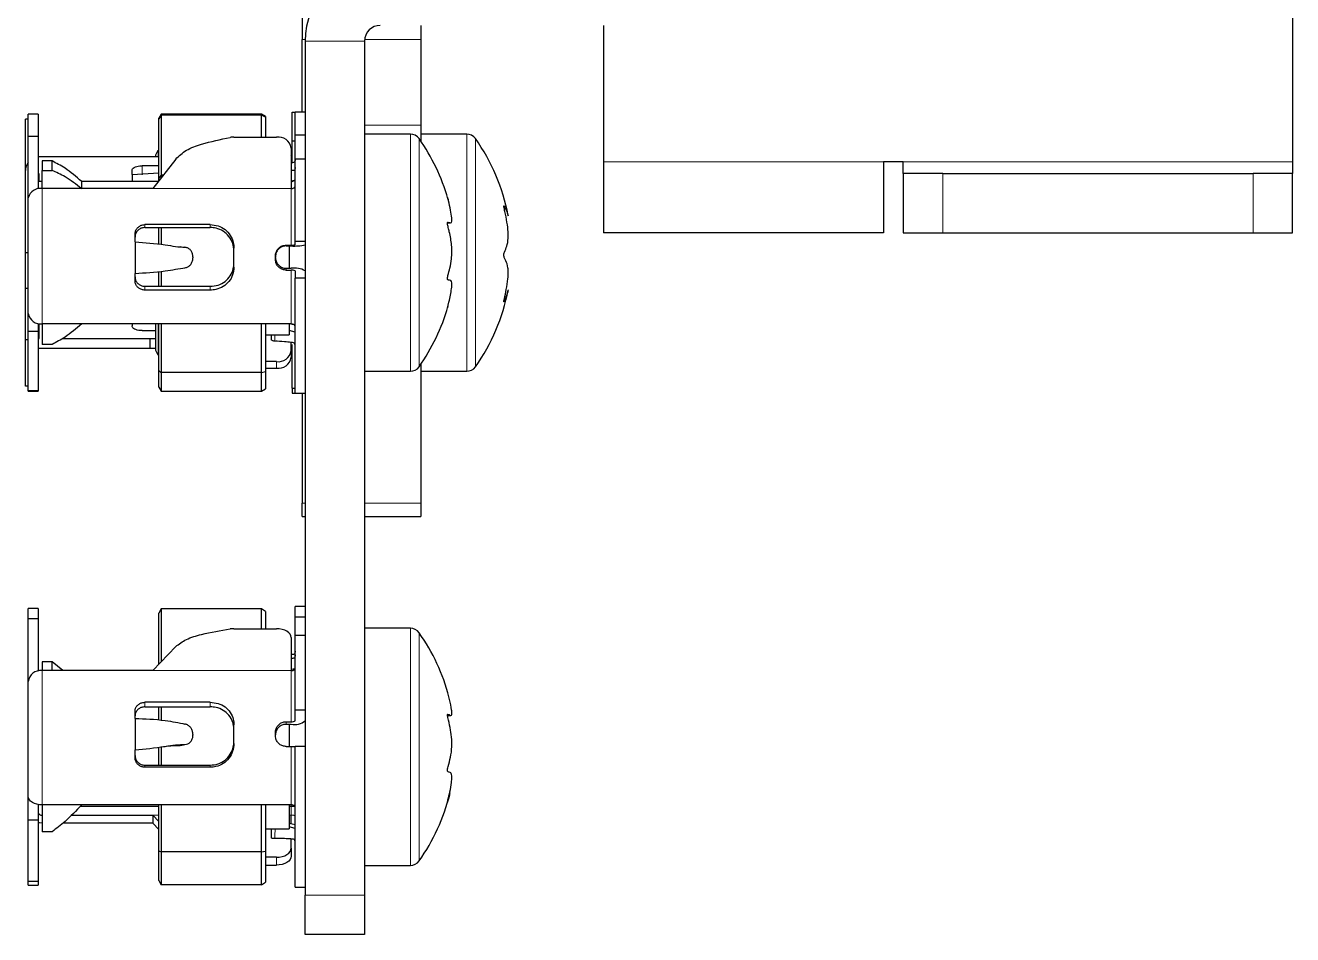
# Model space of a CAD drawing. Header units: millimetres. Extents: x -1035 to 1231, y 351 to 1984.
# Drawn here: x -951.2 to -887.1, y 350.6 to 396.6 of the extents above; entities that cross this region are included whole.
import ezdxf

# ---------------------------------------------------------------- set-up
doc = ezdxf.new("R2010")
doc.units = ezdxf.units.MM

msp = doc.modelspace()

# ---------------------------------------------------------------- linework, layer by layer
at = {"color": 7, "linetype": 'Continuous', "lineweight": 25}
for p, q in [((-887.075, 403.064), (-887.075, 389.664)), ((-937.175, 400.458), (-937.175, 395.841)), ((-931.175, 396.564), (-931.175, 395.841)), ((-921.925, 396.564), (-921.925, 389.664)), ((-937.175, 392.164), (-937.175, 395.841)), ((-937.025, 395.764), (-937.025, 352.564)), ((-934.025, 395.764), (-934.025, 352.564)), ((-931.175, 395.841), (-931.175, 391.511)), ((-951.025, 391.822), (-951.175, 391.822)), ((-951.175, 389.214), (-951.175, 391.822)), ((-950.525, 392.064), (-951.025, 392.064)), ((-951.025, 390.944), (-951.025, 392.064)), ((-950.525, 392.064), (-950.525, 390.944)), ((-944.31, 392.064), (-944.425, 391.864)), ((-944.31, 392.028), (-944.425, 391.842)), ((-944.425, 391.842), (-944.425, 391.864)), ((-944.425, 388.83), (-944.425, 391.842)), ((-939.225, 392.064), (-944.31, 392.064)), ((-944.31, 392.064), (-944.31, 392.028)), ((-944.31, 392.028), (-944.31, 388.984)), ((-939.225, 392.028), (-944.31, 392.028)), ((-939.025, 391.949), (-939.225, 392.064)), ((-939.225, 392.028), (-939.225, 392.064)), ((-939.225, 390.911), (-939.225, 392.028)), ((-939.025, 391.921), (-939.225, 392.028)), ((-939.025, 391.949), (-939.025, 391.921)), ((-939.025, 391.921), (-939.025, 390.911)), ((-937.675, 392.164), (-937.525, 392.164)), ((-937.675, 390.697), (-937.675, 392.164)), ((-937.025, 392.164), (-937.525, 392.164)), ((-937.525, 391.02), (-937.525, 392.164)), ((-937.525, 391.02), (-937.025, 391.02)), ((-937.525, 389.817), (-937.525, 391.02)), ((-931.7, 391.064), (-934.025, 391.064)), ((-931.175, 391.511), (-931.175, 390.716)), ((-928.85, 391.064), (-931.175, 391.064)), ((-950.525, 390.944), (-951.025, 390.944)), ((-951.025, 387.938), (-951.025, 390.944)), ((-950.525, 390.944), (-950.525, 388.291)), ((-940.627, 390.911), (-938.475, 390.911)), ((-937.675, 389.614), (-937.675, 390.697)), ((-937.525, 390.697), (-937.675, 390.697)), ((-950.475, 389.914), (-950.525, 389.913)), ((-944.875, 389.914), (-950.475, 389.914)), ((-944.425, 389.914), (-944.875, 389.914)), ((-943.571, 389.797), (-944.725, 388.311)), ((-944.575, 390.01), (-944.46, 390.257)), ((-944.575, 389.914), (-944.575, 390.01)), ((-944.46, 390.257), (-944.46, 389.914)), ((-944.425, 390.257), (-944.46, 390.257)), ((-937.725, 390.354), (-937.725, 388.311)), ((-937.525, 389.817), (-937.025, 389.817)), ((-937.525, 385.624), (-937.525, 389.817)), ((-951.175, 385.064), (-951.175, 389.214)), ((-949.825, 389.702), (-950.325, 389.702)), ((-950.325, 389.702), (-950.325, 389.224)), ((-950.325, 389.224), (-949.825, 389.224)), ((-949.825, 389.224), (-949.825, 389.702)), ((-945.775, 389.012), (-945.775, 389.225)), ((-945.775, 389.012), (-944.425, 389.098)), ((-944.425, 389.46), (-945.275, 389.46)), ((-921.925, 389.664), (-921.925, 386.064)), ((-906.775, 389.664), (-907.775, 389.664)), ((-907.775, 389.664), (-907.775, 386.064)), ((-906.775, 389.064), (-906.775, 389.664)), ((-887.075, 389.664), (-887.075, 389.064)), ((-948.325, 388.311), (-948.325, 388.667)), ((-944.448, 388.667), (-948.325, 388.667)), ((-945.775, 389.012), (-945.775, 388.667)), ((-944.31, 388.984), (-944.425, 388.83)), ((-944.425, 388.667), (-944.425, 388.83)), ((-944.31, 388.984), (-944.31, 388.845)), ((-944.202, 388.984), (-944.31, 388.984)), ((-937.581, 388.715), (-937.725, 388.689)), ((-906.775, 389.064), (-906.775, 386.064)), ((-904.775, 389.064), (-906.775, 389.064)), ((-904.775, 389.064), (-889.075, 389.064)), ((-887.075, 389.064), (-889.075, 389.064)), ((-887.075, 386.064), (-887.075, 389.064)), ((-951.011, 387.938), (-951.025, 387.938)), ((-951.025, 387.842), (-951.025, 387.938)), ((-951.025, 381.981), (-951.025, 387.842)), ((-944.725, 388.311), (-950.325, 388.311)), ((-929.802, 386.58), (-929.666, 386.58)), ((-945.625, 385.614), (-945.625, 385.998)), ((-941.825, 386.484), (-945.125, 386.484)), ((-945.125, 386.338), (-941.825, 386.338)), ((-944.425, 385.504), (-944.425, 386.338)), ((-944.31, 386.338), (-944.31, 385.491)), ((-907.775, 386.064), (-921.925, 386.064)), ((-906.775, 386.064), (-904.775, 386.064)), ((-904.775, 386.064), (-889.075, 386.064)), ((-889.075, 386.064), (-887.075, 386.064)), ((-945.625, 385.614), (-945.625, 384.017)), ((-943.283, 385.349), (-943.339, 385.354)), ((-943.093, 385.334), (-943.103, 385.335)), ((-940.625, 384.334), (-940.625, 385.292)), ((-937.975, 385.446), (-937.725, 385.446)), ((-937.975, 385.407), (-937.725, 385.407)), ((-937.825, 385.407), (-937.825, 384.273)), ((-937.025, 385.624), (-937.525, 385.624)), ((-937.525, 385.462), (-937.525, 385.624)), ((-951.025, 385.064), (-951.175, 385.064)), ((-951.175, 383.258), (-951.175, 385.064)), ((-942.698, 384.849), (-942.698, 384.808)), ((-938.525, 384.729), (-938.525, 384.896)), ((-945.625, 383.641), (-945.625, 384.017)), ((-944.425, 383.366), (-944.425, 384.096)), ((-944.31, 384.111), (-944.31, 383.366)), ((-937.975, 384.273), (-937.725, 384.273)), ((-937.975, 384.182), (-937.725, 384.182)), ((-937.525, 384.146), (-937.525, 383.773)), ((-945.125, 383.366), (-941.825, 383.366)), ((-937.025, 383.773), (-937.525, 383.773)), ((-937.525, 377.964), (-937.525, 383.773)), ((-951.025, 383.258), (-951.175, 383.258)), ((-951.175, 380.648), (-951.175, 383.258)), ((-941.825, 383.171), (-945.125, 383.171)), ((-951.025, 381.08), (-951.025, 381.981)), ((-950.525, 381.483), (-950.525, 381.08)), ((-948.325, 381.461), (-950.325, 381.461)), ((-937.725, 381.461), (-948.325, 381.461)), ((-945.775, 381.461), (-945.775, 381.359)), ((-944.575, 380.118), (-944.575, 381.461)), ((-944.46, 381.476), (-944.46, 379.872)), ((-944.425, 381.432), (-944.448, 381.461)), ((-944.425, 379.099), (-944.425, 381.461)), ((-944.31, 381.461), (-944.31, 378.996)), ((-939.225, 378.996), (-939.225, 381.461)), ((-939.025, 381.461), (-939.025, 379.055)), ((-937.825, 381.461), (-937.825, 380.914)), ((-937.525, 381.403), (-937.825, 381.458)), ((-937.725, 381.44), (-937.725, 381.461)), ((-950.525, 381.08), (-951.025, 381.08)), ((-951.025, 378.073), (-951.025, 381.08)), ((-950.525, 381.08), (-950.525, 378.073)), ((-945.275, 381.122), (-944.575, 381.122)), ((-939.025, 380.914), (-937.825, 380.914)), ((-937.525, 381.04), (-937.825, 381.134)), ((-951.175, 378.306), (-951.175, 380.648)), ((-951.025, 380.648), (-951.175, 380.648)), ((-950.475, 380.214), (-950.525, 380.216)), ((-944.875, 380.214), (-950.475, 380.214)), ((-949.825, 380.427), (-950.325, 380.427)), ((-949.313, 380.714), (-944.875, 380.714)), ((-944.875, 380.714), (-944.875, 380.214)), ((-944.875, 380.714), (-944.575, 380.714)), ((-944.575, 380.214), (-944.875, 380.214)), ((-944.46, 379.872), (-944.575, 380.118)), ((-937.725, 380.109), (-937.725, 380.52)), ((-937.675, 378.206), (-937.675, 380.422)), ((-944.425, 379.872), (-944.46, 379.872)), ((-938.475, 379.552), (-939.025, 379.552)), ((-937.725, 380.109), (-937.725, 379.775)), ((-944.425, 379.099), (-944.31, 378.996)), ((-944.425, 378.264), (-944.425, 379.099)), ((-939.225, 378.996), (-944.31, 378.996)), ((-944.31, 378.996), (-944.31, 378.064)), ((-939.225, 378.996), (-939.025, 379.055)), ((-939.225, 378.064), (-939.225, 378.996)), ((-939.025, 379.218), (-938.475, 379.218)), ((-939.025, 379.055), (-939.025, 378.18)), ((-934.025, 379.064), (-931.7, 379.064)), ((-931.175, 379.413), (-931.175, 372.394)), ((-931.175, 379.064), (-928.85, 379.064)), ((-951.025, 378.306), (-951.175, 378.306)), ((-944.425, 378.264), (-944.31, 378.064)), ((-937.675, 378.206), (-937.525, 378.206)), ((-937.675, 378.206), (-937.675, 377.964)), ((-950.525, 378.073), (-951.025, 378.073)), ((-951.025, 378.064), (-951.025, 378.073)), ((-951.025, 378.064), (-950.525, 378.064)), ((-950.525, 378.073), (-950.525, 378.064)), ((-944.31, 378.064), (-939.225, 378.064)), ((-939.225, 378.064), (-939.025, 378.18)), ((-937.675, 377.964), (-937.525, 377.964)), ((-937.525, 377.964), (-937.025, 377.964)), ((-937.175, 377.964), (-937.175, 372.394)), ((-937.175, 371.725), (-937.175, 372.394)), ((-931.175, 372.394), (-931.175, 371.725)), ((-937.175, 371.725), (-937.025, 371.725)), ((-934.025, 371.725), (-931.175, 371.725)), ((-950.525, 367.064), (-951.025, 367.064)), ((-951.025, 366.547), (-951.025, 367.064)), ((-950.525, 367.064), (-950.525, 366.547)), ((-944.31, 367.039), (-944.425, 366.826)), ((-944.425, 364.238), (-944.425, 366.826)), ((-944.31, 367.039), (-944.31, 364.359)), ((-939.225, 367.039), (-944.31, 367.039)), ((-939.225, 366.043), (-939.225, 367.039)), ((-939.025, 366.917), (-939.225, 367.039)), ((-939.025, 366.917), (-939.025, 366.043)), ((-937.025, 367.164), (-937.525, 367.164)), ((-937.525, 366.634), (-937.525, 367.164)), ((-950.525, 366.547), (-951.025, 366.547)), ((-951.025, 363.443), (-951.025, 366.547)), ((-950.525, 366.547), (-950.525, 363.9)), ((-940.627, 366.043), (-938.475, 366.043)), ((-937.525, 366.634), (-937.025, 366.634)), ((-937.525, 365.713), (-937.525, 366.634)), ((-931.7, 366.064), (-934.025, 366.064)), ((-937.725, 365.589), (-937.725, 363.923)), ((-937.525, 361.927), (-937.525, 365.713)), ((-937.525, 365.713), (-937.025, 365.713)), ((-943.571, 365.135), (-944.725, 363.923)), ((-949.825, 364.358), (-950.325, 364.358)), ((-950.325, 364.358), (-950.325, 363.915)), ((-949.825, 363.915), (-949.825, 364.358)), ((-949.275, 363.923), (-949.825, 364.358)), ((-944.725, 363.923), (-950.325, 363.923)), ((-937.525, 364.016), (-937.725, 363.97)), ((-951.019, 363.443), (-951.025, 363.443)), ((-951.025, 363.366), (-951.025, 363.443)), ((-951.025, 357.55), (-951.025, 363.366)), ((-941.825, 362.32), (-945.125, 362.32)), ((-945.625, 361.499), (-945.625, 361.865)), ((-945.125, 362.087), (-941.825, 362.087)), ((-944.425, 361.446), (-944.425, 362.087)), ((-944.31, 362.087), (-944.31, 361.438)), ((-937.025, 361.927), (-937.525, 361.927)), ((-937.525, 361.389), (-937.525, 361.927)), ((-929.825, 361.653), (-929.65, 361.653)), ((-945.625, 361.499), (-945.625, 359.913)), ((-940.625, 360.237), (-940.625, 361.187)), ((-937.975, 361.337), (-937.725, 361.337)), ((-937.975, 361.206), (-937.725, 361.206)), ((-937.825, 361.206), (-937.825, 360.048)), ((-942.698, 360.693), (-942.698, 360.653)), ((-938.525, 360.632), (-938.525, 360.798)), ((-945.625, 359.526), (-945.625, 359.913)), ((-944.425, 359.139), (-944.425, 360.05)), ((-944.31, 360.066), (-944.31, 359.139)), ((-943.267, 360.143), (-943.022, 360.199)), ((-937.975, 360.082), (-937.725, 360.082)), ((-937.025, 360.091), (-937.525, 360.091)), ((-937.525, 352.964), (-937.525, 360.091)), ((-945.125, 359.139), (-941.825, 359.139)), ((-941.825, 359.032), (-945.125, 359.032)), ((-951.025, 356.364), (-951.025, 357.55)), ((-950.525, 357.144), (-950.525, 356.364)), ((-948.325, 357.126), (-950.325, 357.126)), ((-948.388, 357.064), (-944.425, 357.064)), ((-937.725, 357.126), (-948.325, 357.126)), ((-944.425, 354.808), (-944.425, 357.126)), ((-944.31, 357.126), (-944.31, 354.749)), ((-939.225, 354.749), (-939.225, 357.126)), ((-939.025, 357.126), (-939.025, 354.783)), ((-937.825, 357.126), (-937.825, 355.914)), ((-937.825, 357.064), (-937.551, 357.064)), ((-948.852, 356.603), (-944.725, 356.603)), ((-944.725, 356.603), (-944.425, 356.289)), ((-944.725, 356.603), (-944.725, 356.206)), ((-937.725, 356.159), (-937.725, 356.603)), ((-950.525, 356.364), (-951.025, 356.364)), ((-951.025, 353.261), (-951.025, 356.364)), ((-950.525, 356.364), (-950.525, 353.261)), ((-949.825, 355.771), (-950.325, 355.771)), ((-944.725, 356.206), (-949.275, 356.206)), ((-944.425, 355.891), (-944.725, 356.206)), ((-939.025, 355.914), (-937.825, 355.914)), ((-937.525, 356.113), (-937.825, 356.182)), ((-937.525, 355.939), (-937.825, 356.027)), ((-937.725, 354.937), (-937.725, 355.402)), ((-944.425, 354.808), (-944.31, 354.749)), ((-944.425, 353.302), (-944.425, 354.808)), ((-939.225, 354.749), (-944.31, 354.749)), ((-944.31, 354.749), (-944.31, 353.089)), ((-939.225, 354.749), (-939.025, 354.783)), ((-939.225, 353.089), (-939.225, 354.749)), ((-939.025, 354.783), (-939.025, 353.212)), ((-938.475, 354.483), (-939.025, 354.483)), ((-937.725, 354.937), (-937.725, 354.54)), ((-939.025, 354.085), (-938.475, 354.085)), ((-934.025, 354.064), (-931.7, 354.064)), ((-950.525, 353.261), (-951.025, 353.261)), ((-951.025, 353.064), (-951.025, 353.261)), ((-950.525, 353.261), (-950.525, 353.064)), ((-944.425, 353.302), (-944.31, 353.089)), ((-939.225, 353.089), (-939.025, 353.212)), ((-951.025, 353.064), (-950.525, 353.064)), ((-939.225, 353.089), (-944.31, 353.089)), ((-937.525, 352.964), (-937.025, 352.964)), ((-937.025, 350.564), (-937.025, 352.564)), ((-934.025, 352.564), (-934.025, 350.564)), ((-934.025, 350.564), (-937.025, 350.564))]:
    msp.add_line(p, q, dxfattribs=at)
at = {"color": 8, "linetype": 'Continuous', "lineweight": 18}
for p, q in [((-937.175, 395.841), (-937.025, 395.841)), ((-934.025, 395.764), (-937.025, 395.764)), ((-934.022, 395.841), (-931.175, 395.841)), ((-931.175, 391.511), (-934.025, 391.511)), ((-931.7, 391.064), (-931.7, 390.364)), ((-928.85, 391.064), (-928.85, 379.064)), ((-931.259, 390.836), (-931.259, 390.162)), ((-928.409, 390.836), (-928.409, 379.293)), ((-931.7, 390.364), (-931.7, 379.064)), ((-931.259, 390.162), (-931.259, 379.293)), ((-945.275, 389.46), (-945.275, 389.007)), ((-907.775, 389.664), (-921.925, 389.664)), ((-887.075, 389.664), (-906.775, 389.664)), ((-950.475, 389.077), (-950.475, 388.655)), ((-904.775, 386.064), (-904.775, 389.064)), ((-889.075, 389.064), (-889.075, 386.064)), ((-950.325, 388.311), (-950.325, 381.461)), ((-937.725, 388.311), (-944.725, 388.311)), ((-937.725, 385.446), (-937.725, 388.311)), ((-945.125, 386.484), (-945.125, 386.338)), ((-941.825, 386.338), (-941.825, 386.484)), ((-937.975, 385.446), (-937.975, 385.407)), ((-937.975, 384.273), (-937.975, 384.182)), ((-937.725, 381.461), (-937.725, 384.182)), ((-945.125, 383.366), (-945.125, 383.171)), ((-941.825, 383.171), (-941.825, 383.366)), ((-950.475, 381.473), (-950.475, 380.714)), ((-938.475, 379.218), (-938.475, 379.552)), ((-937.175, 372.394), (-937.025, 372.394)), ((-934.025, 372.394), (-931.175, 372.394)), ((-931.7, 366.064), (-931.7, 360.581)), ((-931.259, 365.836), (-931.259, 360.561)), ((-950.325, 363.923), (-950.325, 357.126)), ((-937.725, 363.923), (-944.725, 363.923)), ((-937.725, 361.337), (-937.725, 363.923)), ((-945.125, 362.32), (-945.125, 362.087)), ((-941.825, 362.087), (-941.825, 362.32)), ((-937.975, 361.337), (-937.975, 361.206)), ((-931.7, 360.581), (-931.7, 354.064)), ((-931.259, 360.561), (-931.259, 354.293)), ((-937.725, 357.126), (-937.725, 360.082)), ((-945.125, 359.139), (-945.125, 359.032)), ((-941.825, 359.032), (-941.825, 359.139)), ((-950.325, 357.126), (-950.325, 356.603)), ((-937.725, 356.603), (-937.725, 357.126)), ((-944.425, 356.603), (-944.725, 356.603)), ((-937.725, 356.603), (-937.825, 356.603)), ((-938.475, 354.085), (-938.475, 354.483)), ((-937.025, 352.564), (-934.025, 352.564))]:
    msp.add_line(p, q, dxfattribs=at)
at = {"color": 7, "linetype": 'Continuous', "lineweight": 25, "flags": 128}
for points in [[(-950.325, 388.667), (-950.462, 388.657), (-950.525, 388.646)], [(-950.525, 380.721), (-950.514, 380.718), (-950.475, 380.714)], [(-937.725, 365.589), (-937.74, 365.678), (-937.783, 365.763), (-937.852, 365.841), (-937.945, 365.91), (-938.059, 365.967), (-938.188, 366.009), (-938.329, 366.035), (-938.475, 366.043)], [(-950.325, 357.126), (-950.462, 357.134), (-950.593, 357.158), (-950.714, 357.198), (-950.82, 357.25), (-950.907, 357.315), (-950.972, 357.388), (-951.012, 357.467), (-951.025, 357.55)], [(-937.525, 357.005), (-937.529, 357.029), (-937.541, 357.051), (-937.559, 357.072), (-937.584, 357.091), (-937.614, 357.106), (-937.649, 357.117), (-937.686, 357.124), (-937.725, 357.126)], [(-937.525, 356.58), (-937.589, 356.593), (-937.725, 356.603)], [(-950.325, 356.206), (-950.462, 356.216), (-950.525, 356.229)], [(-938.475, 354.483), (-938.329, 354.492), (-938.188, 354.518), (-938.059, 354.56), (-937.945, 354.616), (-937.852, 354.685), (-937.783, 354.764), (-937.74, 354.849), (-937.725, 354.937)], [(-937.725, 354.54), (-937.74, 354.451), (-937.783, 354.366), (-937.852, 354.287), (-937.945, 354.218), (-938.059, 354.162), (-938.188, 354.12), (-938.329, 354.094), (-938.475, 354.085)]]:
    msp.add_lwpolyline(points, dxfattribs=at)
at = {"color": 8, "linetype": 'Continuous', "lineweight": 18, "flags": 128}
for points in [[(-938.547, 380.914), (-938.552, 380.827), (-938.561, 380.683), (-938.568, 380.591), (-938.568, 380.591), (-938.568, 380.591)], [(-938.54, 355.914), (-938.544, 355.816), (-938.552, 355.671), (-938.561, 355.521), (-938.568, 355.426), (-938.568, 355.425), (-938.568, 355.425)]]:
    msp.add_lwpolyline(points, dxfattribs=at)
at = {"color": 7, "linetype": 'Continuous', "lineweight": 25}
for centre, radius, start, end in [((-933.225, 395.764), 3.8, 90, 180), ((-933.225, 395.764), 0.8, 90, 180), ((-931.7, 390.524), 0.54, 35.25153, 90), ((-928.85, 390.524), 0.54, 35.25153, 90), ((-940.627, 389.915), 0.996, 89.96573, 101.24283), ((-938.391, 390.241), 0.676, 9.63694, 97.14426), ((-939.425, 385.064), 10, 15.8038, 35.25153), ((-936.575, 385.064), 10, 10.85413, 35.25153), ((-937.875, 390.114), 0.2, 318.59038, 0), ((-950.475, 389.214), 0.7, 141.78679, 180), ((-937.72, 388.902), 0.234, 268.74113, 306.93082), ((-950.422, 387.698), 0.62, 81.04376, 166.55137), ((-937.698, 388.486), 0.177, 261.04376, 346.55137), ((-937.676, 386.093), 0.648, 265.60416, 283.40633), ((-937.552, 387.669), 2.269, 265.60416, 283.40633), ((-937.556, 383.215), 1.071, 60.29019, 99.09044), ((-937.677, 383.88), 0.306, 60.29019, 99.09044), ((-936.575, 385.064), 10, 324.74847, 349.10281), ((-939.425, 385.064), 10, 324.74847, 344.24217), ((-950.404, 382.087), 0.63, 189.63694, 277.14426), ((-937.703, 381.282), 0.18, 9.63694, 97.14426), ((-937.875, 380.014), 0.2, 0, 41.40962), ((-938.391, 380.223), 0.676, 262.85574, 350.36306), ((-938.391, 379.888), 0.676, 262.85574, 350.36306), ((-931.7, 379.604), 0.54, 270, 324.74847), ((-928.85, 379.604), 0.54, 270, 324.74847), ((-940.627, 364.829), 1.214, 89.96029, 99.18959), ((-931.7, 365.524), 0.54, 35.25153, 90), ((-939.425, 360.064), 10, 14.61668, 35.25153), ((-950.39, 363.285), 0.641, 84.2482, 172.76341), ((-937.707, 364.105), 0.183, 264.2482, 352.76341), ((-937.679, 361.567), 0.235, 258.55237, 310.85275), ((-937.563, 362.01), 0.821, 258.55237, 310.85275), ((-937.675, 373.59), 13.508, 269.78792, 270.63627), ((-939.425, 360.064), 10, 324.74847, 346.16033), ((-950.344, 356.786), 0.183, 187.23659, 275.7518), ((-931.7, 354.604), 0.54, 270, 324.74847)]:
    msp.add_arc(centre, radius, start, end, dxfattribs=at)
for points, knots in [([(-943.571, 389.797), (-943.402, 389.956), (-943.051, 390.288), (-942.069, 390.637), (-941.306, 390.793), (-940.821, 390.892)], [0, 0, 0, 0, 0.254027, 0.526591, 1, 1, 1, 1]), ([(-937.525, 389.788), (-937.526, 389.769), (-937.528, 389.73), (-937.545, 389.678), (-937.584, 389.625), (-937.643, 389.617), (-937.68, 389.613), (-937.692, 389.612)], [0, 0, 0, 0, 0.2184192, 0.4222291, 0.6026983, 0.8746002, 1, 1, 1, 1]), ([(-950.325, 388.296), (-950.325, 388.515), (-950.325, 388.907), (-950.325, 389.127), (-950.325, 389.224)], [0, 0, 0, 0, 0.559785, 1, 1, 1, 1]), ([(-948.325, 388.667), (-948.605, 388.907), (-949.106, 389.334), (-949.605, 389.59), (-949.825, 389.702)], [0, 0, 0, 0, 0.559911, 1, 1, 1, 1]), ([(-948.325, 388.296), (-948.606, 388.515), (-949.106, 388.907), (-949.605, 389.127), (-949.825, 389.224)], [0, 0, 0, 0, 0.559868, 1, 1, 1, 1]), ([(-945.775, 389.225), (-945.77, 389.254), (-945.759, 389.31), (-945.673, 389.38), (-945.547, 389.43), (-945.406, 389.456), (-945.313, 389.459), (-945.275, 389.46)], [0, 0, 0, 0, 0.214373, 0.428779, 0.642592, 0.856666, 1, 1, 1, 1]), ([(-937.525, 389.374), (-937.526, 389.355), (-937.528, 389.317), (-937.545, 389.266), (-937.582, 389.218), (-937.653, 389.213), (-937.701, 389.213), (-937.725, 389.213)], [0, 0, 0, 0, 0.195302, 0.377541, 0.538909, 0.761383, 1, 1, 1, 1]), ([(-929.825, 383.751), (-929.825, 383.76), (-929.824, 383.779), (-929.816, 383.835), (-929.773, 384.015), (-929.692, 384.303), (-929.623, 384.688), (-929.595, 385.091), (-929.617, 385.581), (-929.693, 385.976), (-929.775, 386.294), (-929.807, 386.424), (-929.821, 386.494), (-929.825, 386.533), (-929.826, 386.557), (-929.823, 386.577), (-929.813, 386.602), (-929.756, 386.616), (-929.664, 386.563), (-929.598, 386.593), (-929.603, 386.844), (-929.663, 387.226), (-929.745, 387.575), (-929.802, 387.785), (-929.819, 387.841), (-929.825, 387.86), (-929.826, 387.864), (-929.824, 387.856), (-929.816, 387.825), (-929.802, 387.776), (-929.792, 387.733), (-929.789, 387.721)], [0, 0, 0, 0, 0.004096, 0.009858, 0.025822, 0.097181, 0.18208, 0.235847, 0.290054, 0.408233, 0.447071, 0.466532, 0.476317, 0.480541, 0.484808, 0.488473, 0.494931, 0.514928, 0.608295, 0.702487, 0.757757, 0.836636, 0.925016, 0.947118, 0.958223, 0.962691, 0.967209, 0.971067, 0.9769, 0.993487, 1, 1, 1, 1]), ([(-926.757, 383.176), (-926.757, 383.174), (-926.757, 383.164), (-926.816, 382.952), (-926.895, 382.726), (-926.952, 382.597), (-926.969, 382.571), (-926.975, 382.569), (-926.976, 382.578), (-926.974, 382.598), (-926.966, 382.646), (-926.921, 382.848), (-926.838, 383.217), (-926.769, 383.671), (-926.745, 384.065), (-926.769, 384.396), (-926.842, 384.6), (-926.922, 384.754), (-926.96, 384.842), (-926.972, 384.893), (-926.975, 384.922), (-926.976, 384.947), (-926.973, 384.976), (-926.963, 385.03), (-926.906, 385.184), (-926.815, 385.381), (-926.748, 385.704), (-926.752, 386.15), (-926.81, 386.622), (-926.888, 387.003), (-926.946, 387.263), (-926.967, 387.357), (-926.975, 387.409), (-926.976, 387.426), (-926.974, 387.436), (-926.966, 387.437), (-926.924, 387.375), (-926.842, 387.179), (-926.774, 386.992), (-926.746, 386.906), (-926.754, 386.941), (-926.756, 386.95)], [0, 0, 0, 0, 0.01333, 0.067717, 0.128655, 0.143895, 0.151551, 0.154632, 0.157747, 0.160407, 0.164429, 0.175866, 0.227214, 0.286665, 0.323257, 0.360059, 0.431776, 0.467167, 0.481776, 0.486361, 0.489306, 0.491814, 0.494316, 0.498755, 0.512464, 0.576388, 0.640841, 0.678897, 0.732261, 0.791575, 0.805079, 0.818709, 0.821775, 0.824341, 0.826909, 0.830823, 0.841608, 0.889694, 0.951161, 0.988147, 1, 1, 1, 1]), ([(-945.625, 385.998), (-945.62, 386.053), (-945.609, 386.163), (-945.523, 386.309), (-945.397, 386.418), (-945.256, 386.476), (-945.163, 386.481), (-945.125, 386.484)], [0, 0, 0, 0, 0.214373, 0.428779, 0.642592, 0.856666, 1, 1, 1, 1]), ([(-945.125, 386.338), (-945.182, 386.332), (-945.294, 386.322), (-945.444, 386.239), (-945.557, 386.117), (-945.617, 385.979), (-945.623, 385.888), (-945.625, 385.851)], [0, 0, 0, 0, 0.214385, 0.428772, 0.643033, 0.856802, 1, 1, 1, 1]), ([(-941.825, 386.484), (-941.691, 386.471), (-941.421, 386.446), (-941.062, 386.247), (-940.792, 385.951), (-940.647, 385.614), (-940.632, 385.387), (-940.625, 385.292)], [0, 0, 0, 0, 0.213238, 0.42649, 0.63916, 0.849598, 1, 1, 1, 1]), ([(-940.625, 385.141), (-940.638, 385.275), (-940.662, 385.544), (-940.86, 385.9), (-941.156, 386.166), (-941.495, 386.314), (-941.727, 386.331), (-941.825, 386.338)], [0, 0, 0, 0, 0.2123763, 0.4249789, 0.6334795, 0.8436094, 1, 1, 1, 1]), ([(-945.625, 385.614), (-945.127, 385.576), (-944.456, 385.525), (-943.561, 385.372), (-943.256, 385.347), (-943.102, 385.335)], [0, 0, 0, 0, 0.587693, 0.790818, 1, 1, 1, 1]), ([(-942.698, 384.849), (-942.703, 384.905), (-942.713, 385.017), (-942.788, 385.164), (-942.899, 385.274), (-943.011, 385.325), (-943.081, 385.333), (-943.102, 385.335)], [0, 0, 0, 0, 0.225883, 0.451767, 0.67765, 0.903524, 1, 1, 1, 1]), ([(-938.525, 384.896), (-938.519, 384.957), (-938.507, 385.081), (-938.413, 385.246), (-938.274, 385.37), (-938.12, 385.437), (-938.017, 385.444), (-937.975, 385.446)], [0, 0, 0, 0, 0.214305, 0.42865, 0.642279, 0.856223, 1, 1, 1, 1]), ([(-937.975, 385.407), (-938.037, 385.401), (-938.161, 385.389), (-938.326, 385.294), (-938.45, 385.155), (-938.516, 385), (-938.523, 384.897), (-938.525, 384.856)], [0, 0, 0, 0, 0.2143193, 0.4286424, 0.642812, 0.856387, 1, 1, 1, 1]), ([(-943.102, 384.299), (-943.053, 384.31), (-942.956, 384.333), (-942.831, 384.434), (-942.741, 384.571), (-942.702, 384.705), (-942.699, 384.784), (-942.698, 384.808)], [0, 0, 0, 0, 0.225867, 0.451734, 0.677598, 0.903479, 1, 1, 1, 1]), ([(-938.525, 384.82), (-938.519, 384.759), (-938.508, 384.635), (-938.414, 384.472), (-938.275, 384.348), (-938.12, 384.283), (-938.017, 384.276), (-937.975, 384.273)], [0, 0, 0, 0, 0.214211, 0.428471, 0.641842, 0.855602, 1, 1, 1, 1]), ([(-937.975, 384.182), (-938.037, 384.188), (-938.161, 384.2), (-938.326, 384.293), (-938.45, 384.431), (-938.516, 384.585), (-938.523, 384.688), (-938.525, 384.729)], [0, 0, 0, 0, 0.214393, 0.428789, 0.643061, 0.856854, 1, 1, 1, 1]), ([(-945.625, 384.017), (-945.127, 384.042), (-944.456, 384.076), (-943.561, 384.229), (-943.256, 384.275), (-943.102, 384.299)], [0, 0, 0, 0, 0.587693, 0.790818, 1, 1, 1, 1]), ([(-941.825, 383.366), (-941.691, 383.378), (-941.421, 383.402), (-941.062, 383.594), (-940.793, 383.882), (-940.647, 384.215), (-940.632, 384.441), (-940.625, 384.537)], [0, 0, 0, 0, 0.212875, 0.425767, 0.637937, 0.847353, 1, 1, 1, 1]), ([(-940.625, 384.334), (-940.638, 384.202), (-940.663, 383.937), (-940.863, 383.59), (-941.16, 383.333), (-941.499, 383.192), (-941.729, 383.177), (-941.825, 383.171)], [0, 0, 0, 0, 0.212833, 0.42585, 0.635542, 0.846587, 1, 1, 1, 1]), ([(-945.625, 383.838), (-945.62, 383.784), (-945.609, 383.676), (-945.524, 383.535), (-945.397, 383.43), (-945.257, 383.374), (-945.163, 383.368), (-945.125, 383.366)], [0, 0, 0, 0, 0.214295, 0.42863, 0.64223, 0.856153, 1, 1, 1, 1]), ([(-945.125, 383.171), (-945.182, 383.176), (-945.294, 383.186), (-945.444, 383.266), (-945.557, 383.384), (-945.617, 383.517), (-945.623, 383.606), (-945.625, 383.641)], [0, 0, 0, 0, 0.214445, 0.428893, 0.643239, 0.857188, 1, 1, 1, 1]), ([(-929.803, 382.345), (-929.807, 382.329), (-929.815, 382.301), (-929.822, 382.275), (-929.826, 382.265), (-929.825, 382.267), (-929.821, 382.282), (-929.804, 382.347), (-929.724, 382.65), (-929.638, 383.063), (-929.594, 383.46), (-929.614, 383.669), (-929.686, 383.672), (-929.759, 383.674), (-929.786, 383.679), (-929.806, 383.689), (-929.818, 383.705), (-929.825, 383.729), (-929.825, 383.744), (-929.825, 383.751)], [0, 0, 0, 0, 0.018644, 0.033299, 0.041271, 0.049309, 0.058384, 0.074671, 0.136829, 0.382246, 0.498195, 0.615626, 0.843525, 0.899785, 0.93556, 0.959105, 0.982786, 0.992239, 1, 1, 1, 1]), ([(-950.325, 381.461), (-950.325, 381.222), (-950.325, 380.794), (-950.325, 380.539), (-950.325, 380.427)], [0, 0, 0, 0, 0.559866, 1, 1, 1, 1]), ([(-948.325, 381.461), (-948.605, 381.222), (-949.106, 380.794), (-949.605, 380.539), (-949.825, 380.427)], [0, 0, 0, 0, 0.559911, 1, 1, 1, 1]), ([(-945.275, 381.122), (-945.332, 381.124), (-945.444, 381.129), (-945.594, 381.166), (-945.707, 381.224), (-945.767, 381.292), (-945.773, 381.34), (-945.775, 381.359)], [0, 0, 0, 0, 0.214385, 0.428772, 0.643033, 0.856802, 1, 1, 1, 1]), ([(-938.725, 380.66), (-938.725, 380.691), (-938.725, 380.77), (-938.725, 380.855), (-938.725, 380.909), (-938.725, 380.914)], [0, 0, 0, 0, 0.357966, 0.937989, 1, 1, 1, 1]), ([(-938.568, 380.591), (-938.591, 380.594), (-938.64, 380.599), (-938.694, 380.617), (-938.722, 380.639), (-938.724, 380.654), (-938.725, 380.66)], [0, 0, 0, 0, 0.266331, 0.548449, 0.829136, 1, 1, 1, 1]), ([(-937.525, 380.34), (-937.526, 380.36), (-937.528, 380.398), (-937.545, 380.451), (-937.584, 380.504), (-937.66, 380.513), (-937.821, 380.531), (-938.133, 380.561), (-938.403, 380.58), (-938.568, 380.591)], [0, 0, 0, 0, 0.052051, 0.100621, 0.143629, 0.208426, 0.277664, 0.558659, 1, 1, 1, 1]), ([(-943.571, 365.135), (-943.402, 365.265), (-943.051, 365.535), (-942.069, 365.82), (-941.306, 365.947), (-940.821, 366.028)], [0, 0, 0, 0, 0.254027, 0.526591, 1, 1, 1, 1]), ([(-937.525, 364.91), (-937.526, 364.889), (-937.528, 364.849), (-937.545, 364.794), (-937.584, 364.74), (-937.655, 364.732), (-937.703, 364.728), (-937.725, 364.726)], [0, 0, 0, 0, 0.195353, 0.37764, 0.539051, 0.782239, 1, 1, 1, 1]), ([(-937.525, 364.712), (-937.526, 364.691), (-937.528, 364.651), (-937.545, 364.597), (-937.582, 364.546), (-937.653, 364.539), (-937.701, 364.538), (-937.725, 364.537)], [0, 0, 0, 0, 0.195302, 0.377541, 0.538909, 0.761383, 1, 1, 1, 1]), ([(-945.625, 361.865), (-945.62, 361.917), (-945.609, 362.021), (-945.523, 362.157), (-945.397, 362.258), (-945.256, 362.312), (-945.163, 362.317), (-945.125, 362.32)], [0, 0, 0, 0, 0.214373, 0.428779, 0.642592, 0.856666, 1, 1, 1, 1]), ([(-941.825, 362.32), (-941.691, 362.308), (-941.421, 362.285), (-941.062, 362.1), (-940.792, 361.821), (-940.647, 361.5), (-940.632, 361.279), (-940.625, 361.187)], [0, 0, 0, 0, 0.213238, 0.42649, 0.63916, 0.849598, 1, 1, 1, 1]), ([(-929.825, 357.275), (-929.825, 357.276), (-929.824, 357.281), (-929.816, 357.315), (-929.773, 357.478), (-929.692, 357.816), (-929.623, 358.215), (-929.595, 358.531), (-929.617, 358.743), (-929.693, 358.768), (-929.775, 358.788), (-929.807, 358.81), (-929.821, 358.836), (-929.825, 358.861), (-929.826, 358.885), (-929.823, 358.915), (-929.813, 358.979), (-929.756, 359.199), (-929.664, 359.527), (-929.598, 359.991), (-929.603, 360.491), (-929.663, 360.944), (-929.745, 361.289), (-929.802, 361.523), (-929.819, 361.602), (-929.825, 361.644), (-929.826, 361.67), (-929.824, 361.691), (-929.816, 361.713), (-929.771, 361.723), (-929.688, 361.66), (-929.619, 361.636), (-929.595, 361.731), (-929.619, 362.001), (-929.681, 362.325), (-929.74, 362.548), (-929.751, 362.591)], [0, 0, 0, 0, 0.002947, 0.007093, 0.01858, 0.069926, 0.131014, 0.169702, 0.208706, 0.29374, 0.321686, 0.335689, 0.34273, 0.345769, 0.34884, 0.351477, 0.356123, 0.370512, 0.437694, 0.505469, 0.545238, 0.601994, 0.665587, 0.681491, 0.689481, 0.692696, 0.695947, 0.698723, 0.70292, 0.714856, 0.76844, 0.830481, 0.868668, 0.907073, 0.981915, 1, 1, 1, 1]), ([(-945.125, 362.087), (-945.182, 362.082), (-945.294, 362.073), (-945.444, 361.996), (-945.557, 361.882), (-945.617, 361.753), (-945.623, 361.666), (-945.625, 361.631)], [0, 0, 0, 0, 0.214385, 0.428772, 0.643033, 0.856802, 1, 1, 1, 1]), ([(-940.625, 360.946), (-940.638, 361.077), (-940.662, 361.339), (-940.86, 361.678), (-941.156, 361.928), (-941.495, 362.066), (-941.727, 362.081), (-941.825, 362.087)], [0, 0, 0, 0, 0.212376, 0.424979, 0.633479, 0.843609, 1, 1, 1, 1]), ([(-945.625, 361.499), (-945.127, 361.484), (-944.456, 361.463), (-943.561, 361.312), (-943.256, 361.249), (-943.102, 361.217)], [0, 0, 0, 0, 0.587693, 0.790818, 1, 1, 1, 1]), ([(-942.698, 360.693), (-942.703, 360.749), (-942.713, 360.861), (-942.788, 361.015), (-942.899, 361.136), (-943.011, 361.198), (-943.081, 361.212), (-943.102, 361.217)], [0, 0, 0, 0, 0.225883, 0.451767, 0.67765, 0.903524, 1, 1, 1, 1]), ([(-938.525, 360.798), (-938.519, 360.859), (-938.507, 360.981), (-938.413, 361.142), (-938.274, 361.263), (-938.12, 361.328), (-938.017, 361.334), (-937.975, 361.337)], [0, 0, 0, 0, 0.214305, 0.42865, 0.642279, 0.856223, 1, 1, 1, 1]), ([(-937.975, 361.206), (-938.037, 361.2), (-938.161, 361.188), (-938.326, 361.096), (-938.45, 360.961), (-938.516, 360.808), (-938.523, 360.707), (-938.525, 360.666)], [0, 0, 0, 0, 0.214319, 0.428642, 0.642812, 0.856387, 1, 1, 1, 1]), ([(-943.102, 360.189), (-943.053, 360.195), (-942.956, 360.207), (-942.831, 360.295), (-942.741, 360.422), (-942.702, 360.55), (-942.699, 360.629), (-942.698, 360.653)], [0, 0, 0, 0, 0.225867, 0.451734, 0.677598, 0.903479, 1, 1, 1, 1]), ([(-941.825, 359.139), (-941.691, 359.151), (-941.421, 359.177), (-941.062, 359.38), (-940.793, 359.68), (-940.647, 360.022), (-940.632, 360.251), (-940.625, 360.347)], [0, 0, 0, 0, 0.212875, 0.425767, 0.637937, 0.847353, 1, 1, 1, 1]), ([(-937.975, 360.082), (-938.037, 360.088), (-938.161, 360.1), (-938.326, 360.195), (-938.45, 360.335), (-938.516, 360.489), (-938.523, 360.591), (-938.525, 360.632)], [0, 0, 0, 0, 0.214393, 0.428789, 0.643061, 0.856854, 1, 1, 1, 1]), ([(-945.625, 359.913), (-945.127, 359.961), (-944.456, 360.026), (-943.561, 360.178), (-943.256, 360.185), (-943.102, 360.189)], [0, 0, 0, 0, 0.587693, 0.790818, 1, 1, 1, 1]), ([(-945.625, 359.633), (-945.62, 359.577), (-945.609, 359.466), (-945.524, 359.318), (-945.397, 359.206), (-945.257, 359.147), (-945.163, 359.141), (-945.125, 359.139)], [0, 0, 0, 0, 0.2142948, 0.4286301, 0.6422302, 0.856153, 1, 1, 1, 1]), ([(-944.319, 360.064), (-944.318, 360.064), (-944.151, 360.081), (-943.788, 360.135), (-943.498, 360.134), (-943.352, 360.133)], [0, 0, 0, 0, 0.004542, 0.4967, 1, 1, 1, 1]), ([(-943.268, 360.145), (-943.273, 360.143), (-943.299, 360.132), (-943.328, 360.133), (-943.352, 360.133)], [0, 0, 0, 0, 0.191081, 1, 1, 1, 1]), ([(-940.625, 360.237), (-940.638, 360.102), (-940.663, 359.833), (-940.863, 359.474), (-941.16, 359.204), (-941.499, 359.055), (-941.729, 359.039), (-941.825, 359.032)], [0, 0, 0, 0, 0.212833, 0.42585, 0.635542, 0.846587, 1, 1, 1, 1]), ([(-945.125, 359.032), (-945.182, 359.037), (-945.294, 359.048), (-945.444, 359.133), (-945.557, 359.257), (-945.617, 359.397), (-945.623, 359.489), (-945.625, 359.526)], [0, 0, 0, 0, 0.214445, 0.428893, 0.643239, 0.857188, 1, 1, 1, 1]), ([(-929.706, 357.738), (-929.712, 357.703), (-929.726, 357.623), (-929.759, 357.501), (-929.786, 357.402), (-929.806, 357.335), (-929.818, 357.294), (-929.825, 357.275), (-929.825, 357.275), (-929.825, 357.275)], [0, 0, 0, 0, 0.210576, 0.494413, 0.674896, 0.793684, 0.913155, 0.960847, 1, 1, 1, 1]), ([(-950.325, 357.126), (-950.325, 356.832), (-950.325, 356.308), (-950.325, 355.935), (-950.325, 355.771)], [0, 0, 0, 0, 0.559866, 1, 1, 1, 1]), ([(-948.325, 357.126), (-948.605, 356.832), (-949.106, 356.308), (-949.605, 355.935), (-949.825, 355.771)], [0, 0, 0, 0, 0.559911, 1, 1, 1, 1]), ([(-938.725, 355.452), (-938.725, 355.484), (-938.725, 355.566), (-938.725, 355.698), (-938.725, 355.82), (-938.725, 355.892), (-938.725, 355.914)], [0, 0, 0, 0, 0.204402, 0.535601, 0.853111, 1, 1, 1, 1]), ([(-938.568, 355.425), (-938.591, 355.426), (-938.64, 355.426), (-938.694, 355.432), (-938.722, 355.442), (-938.724, 355.449), (-938.725, 355.452)], [0, 0, 0, 0, 0.266331, 0.548449, 0.829136, 1, 1, 1, 1]), ([(-937.525, 355.219), (-937.526, 355.239), (-937.528, 355.279), (-937.545, 355.334), (-937.584, 355.389), (-937.66, 355.397), (-937.821, 355.411), (-938.133, 355.427), (-938.403, 355.426), (-938.568, 355.425)], [0, 0, 0, 0, 0.052051, 0.100621, 0.143629, 0.208426, 0.277664, 0.558659, 1, 1, 1, 1])]:
    msp.add_open_spline(points, degree=3, knots=knots, dxfattribs=at)
at = {"color": 8, "linetype": 'Continuous', "lineweight": 18}
for points, knots in [([(-943.102, 385.335), (-943.143, 385.338), (-943.211, 385.344), (-943.295, 385.35), (-943.336, 385.353), (-943.352, 385.355)], [0, 0, 0, 0, 0.502362, 0.815418, 1, 1, 1, 1]), ([(-943.352, 360.133), (-943.331, 360.138), (-943.29, 360.147), (-943.222, 360.162), (-943.159, 360.176), (-943.117, 360.185), (-943.102, 360.189)], [0, 0, 0, 0, 0.246022, 0.497638, 0.810556, 1, 1, 1, 1])]:
    msp.add_open_spline(points, degree=3, knots=knots, dxfattribs=at)

doc.saveas('drawing.dxf')
